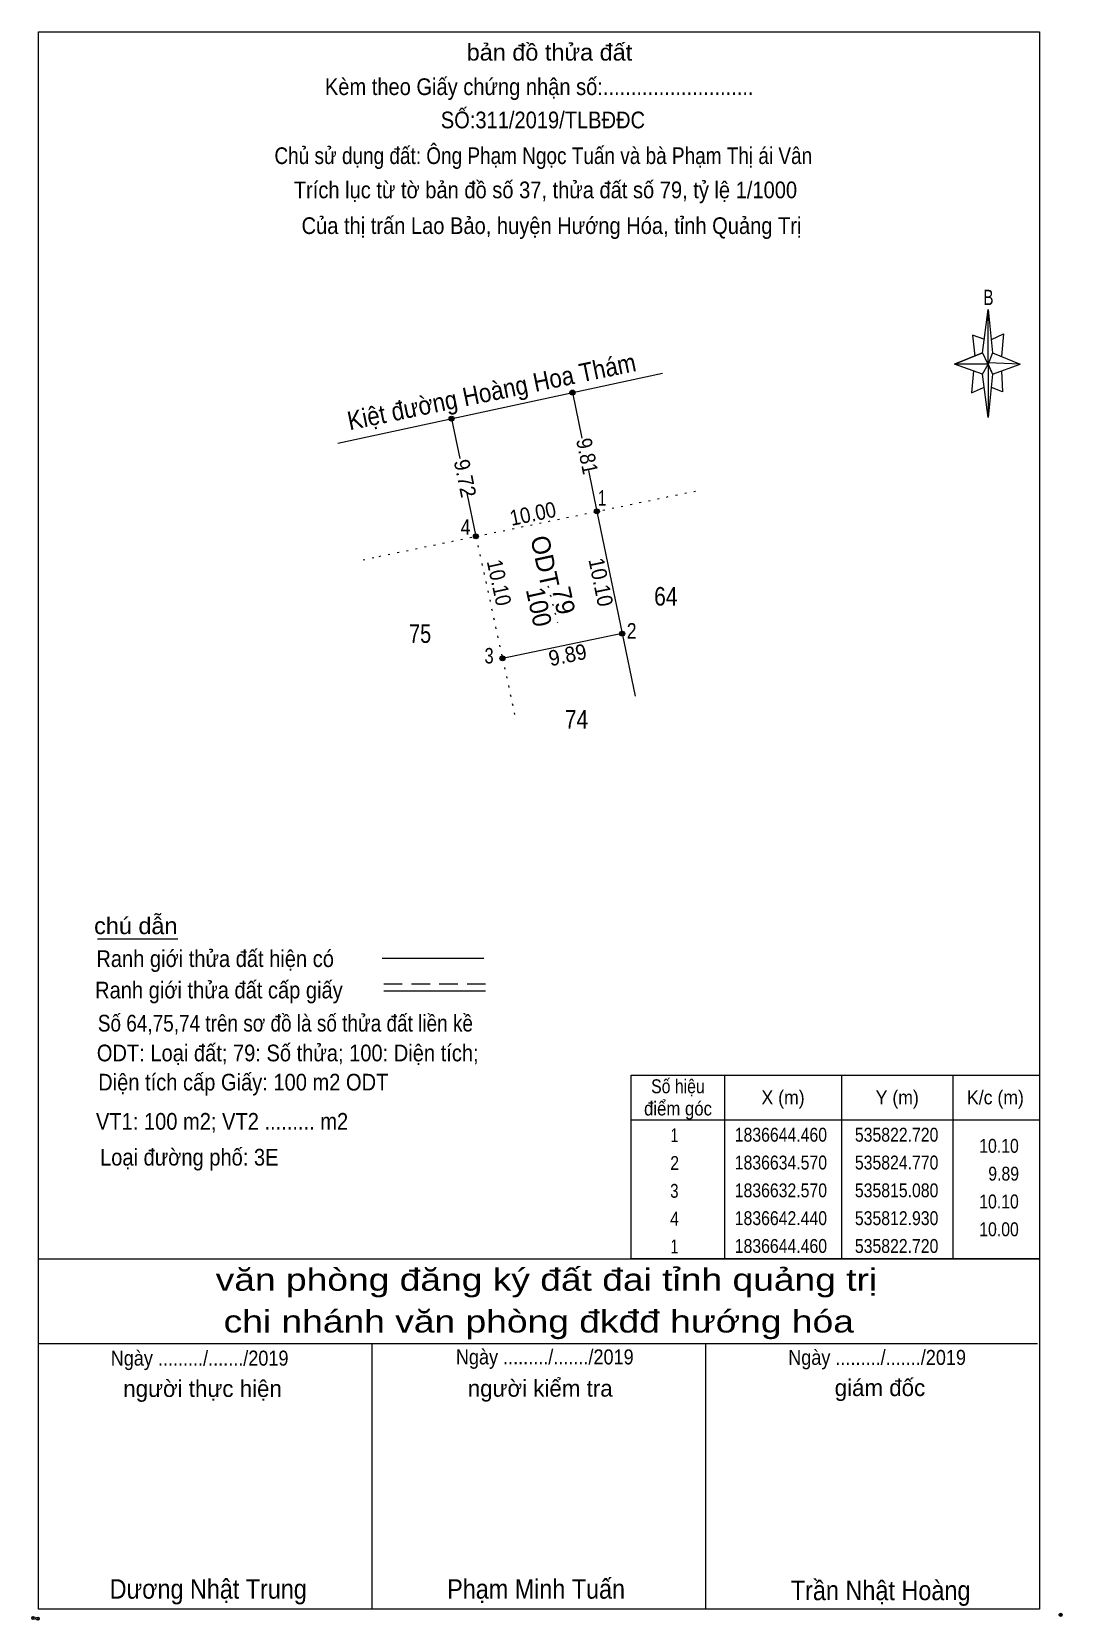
# Model space of a CAD drawing. Header units: metres. Extents: x 535481 to 535898, y 1836551 to 1836679.
# Drawn here: x 535481.4 to 535564.8, y 1836550.8 to 1836679.3 of the extents above.
import ezdxf
from ezdxf.enums import TextEntityAlignment as Align

# ---------------------------------------------------------------- set-up
doc = ezdxf.new("R2010")
doc.units = ezdxf.units.M
doc.header["$LTSCALE"] = 0.5
doc.header["$PDMODE"] = 32
doc.header["$PDSIZE"] = 0.25
doc.linetypes.add('DOTTED', pattern=[1.5, 0.3, -1.2])
doc.linetypes.add('MEDIUM_DASHED', pattern=[4.5, 3, -1.5])
for name, color, linetype, lineweight in [('10', 7, 'DOTTED', 13), ('17', 7, 'Continuous', 13), ('5', 7, 'Continuous', 13), ('51', 7, 'Continuous', 13), ('6', 7, 'Continuous', 13), ('63', 7, 'Continuous', 13)]:
    doc.layers.add(name, color=color, linetype=linetype, lineweight=lineweight)

msp = doc.modelspace()

# ---------------------------------------------------------------- hatches: boundary and pattern name
at = {"layer": '63'}
for points in [[(535525.34, 1836650.14, 1), (535524.94, 1836650.14, 1)], [(535515.56, 1836648.03, 1), (535515.16, 1836648.03, 1)], [(535527.32, 1836640.53, 1), (535526.92, 1836640.53, 1)], [(535517.53, 1836638.51, 1), (535517.13, 1836638.51, 1)], [(535529.37, 1836630.64, 1), (535528.97, 1836630.64, 1)], [(535519.68, 1836628.64, 1), (535519.28, 1836628.64, 1)]]:
    msp.add_hatch(color=256, dxfattribs=at).paths.add_polyline_path(points)

# ---------------------------------------------------------------- linework, layer by layer
at = {"layer": '10'}
for p, q in [((535517.33, 1836638.51), (535535.42, 1836642.24)), ((535509.5, 1836636.89), (535517.33, 1836638.51)), ((535517.33, 1836638.51), (535519.48, 1836628.64)), ((535508.2, 1836636.62), (535509.5, 1836636.89)), ((535523.16, 1836634.51), (535523.93, 1836631.55)), ((535519.48, 1836628.64), (535520.53, 1836623.81))]:
    msp.add_line(p, q, dxfattribs=at)
at = {"layer": '10', "linetype": 'Continuous'}
for p, q in [((535527.12, 1836640.53), (535529.17, 1836630.64)), ((535529.17, 1836630.64), (535530.22, 1836625.58))]:
    msp.add_line(p, q, dxfattribs=at)
at = {"layer": '17'}
msp.add_line((535486.71, 1836605.95), (535493.22, 1836605.95), dxfattribs=at)
at = {"layer": '5'}
for p, q in [((535558.32, 1836653.35), (535558.77, 1836656.86)), ((535559.13, 1836653.35), (535561.38, 1836652.45)), ((535558.32, 1836651.64), (535556.07, 1836652.45)), ((535559.13, 1836651.64), (535558.77, 1836648.13)), ((535559.85, 1836651.91), (535559.94, 1836650.2)), ((535559.94, 1836650.2), (535559.04, 1836650.56)), ((535481.94, 1836580.06), (535562.94, 1836580.06)), ((535481.94, 1836573.22), (535562.76, 1836573.22)), ((535481.94, 1836573.22), (535562.76, 1836573.22)), ((535481.94, 1836573.22), (535562.76, 1836573.22)), ((535508.94, 1836551.71), (535508.94, 1836573.22)), ((535535.94, 1836551.71), (535535.94, 1836573.22))]:
    msp.add_line(p, q, dxfattribs=at)
for points in [[(535481.94, 1836679.33), (535562.94, 1836679.33), (535562.94, 1836551.71), (535481.94, 1836551.71)], [(535558.77, 1836656.86), (535559.13, 1836653.35), (535558.77, 1836652.45)], [(535558.77, 1836652.45), (535556.07, 1836652.45), (535558.32, 1836653.35), (535559.13, 1836651.64), (535561.38, 1836652.45), (535558.77, 1836652.54)], [(535558.77, 1836652.45), (535558.77, 1836648.13), (535558.32, 1836651.64)]]:
    msp.add_lwpolyline(points, close=True, dxfattribs=at)
for points in [[(535558.5, 1836654.43), (535557.51, 1836654.79), (535557.69, 1836653.08)], [(535559.04, 1836654.43), (535560.03, 1836654.88), (535559.85, 1836653.08)], [(535558.77, 1836652.45), (535558.32, 1836653.35), (535556.07, 1836652.45)], [(535557.6, 1836651.91), (535557.42, 1836650.11), (535558.41, 1836650.56)], [(535558.77, 1836652.45), (535559.13, 1836651.64), (535561.38, 1836652.45)], [(535562.94, 1836551.71), (535481.94, 1836551.71), (535481.94, 1836573.22)]]:
    msp.add_lwpolyline(points, dxfattribs=at)
for p in [(535481.52, 1836551.01), (535481.88, 1836550.95)]:
    msp.add_point(p, dxfattribs=at)
at = {"layer": '51'}
msp.add_line((535529.17, 1836630.64), (535519.48, 1836628.64), dxfattribs=at)
at = {"layer": '6'}
for p, q in [((535509.75, 1836604.39), (535517.97, 1836604.39)), ((535509.87, 1836601.75), (535518.1, 1836601.75))]:
    msp.add_line(p, q, dxfattribs=at)
at = {"layer": '6', "linetype": 'MEDIUM_DASHED'}
msp.add_line((535509.87, 1836602.31), (535518.15, 1836602.31), dxfattribs=at)
at = {"layer": '6'}
msp.add_point((535564.65, 1836551.26), dxfattribs=at)
at = {"layer": '63'}
for p, q in [((535506.16, 1836646.04), (535532.44, 1836651.71)), ((535525.14, 1836650.14), (535525.9, 1836646.44)), ((535515.36, 1836648.03), (535516.02, 1836644.81)), ((535526.44, 1836643.83), (535527.12, 1836640.53)), ((535516.61, 1836642), (535517.33, 1836638.51)), ((535537.46, 1836594.91), (535537.46, 1836580.06)), ((535546.92, 1836594.91), (535546.92, 1836580.06)), ((535555.92, 1836594.91), (535555.92, 1836580.06)), ((535529.9, 1836591.31), (535562.94, 1836591.31))]:
    msp.add_line(p, q, dxfattribs=at)
msp.add_lwpolyline([(535529.9, 1836594.91), (535562.94, 1836594.91), (535562.94, 1836580.06), (535529.9, 1836580.06)], close=True, dxfattribs=at)
for centre in [(535525.14, 1836650.14), (535515.36, 1836648.03), (535527.12, 1836640.53), (535517.33, 1836638.51), (535529.17, 1836630.64), (535519.48, 1836628.64)]:
    msp.add_circle(centre, 0.2, dxfattribs=at)

# ---------------------------------------------------------------- texts
at = {"layer": '10'}
for s, p in [('ODT', (535522.184, 1836636.3191)), ('79', (535523.7036, 1836633.1541))]:
    msp.add_text(s, height=1.5, rotation=282.25, dxfattribs=at).set_placement(p, align=Align.CENTER)
at = {"layer": '10', "width": 0.95}
msp.add_text('100', height=1.5, rotation=282.25, dxfattribs=at).set_placement((535521.7011, 1836632.6391), align=Align.CENTER)
at = {"layer": '5'}
for s, height, width, p in [('bản đồ thửa đất', 1.35, 1.05, (535523.285, 1836677)), ('Kèm theo Giấy chứng nhận số:...........................', 1.35, 0.9, (535522.455, 1836674.21)), ('SỐ:311/2019/TLBĐĐC', 1.35, 0.9, (535522.755, 1836671.52)), ('Chủ sử dụng đất: Ông Phạm Ngọc Tuấn và bà Phạm Thị ái Vân', 1.35, 0.85, (535522.785, 1836668.63)), ('Trích lục từ tờ bản đồ số 37, thửa đất số 79, tỷ lệ 1/1000 ', 1.35, 0.9, (535523.185, 1836665.86)), ('Của thị trấn Lao Bảo, huyện Hướng Hóa, tỉnh Quảng Trị', 1.35, 0.9, (535523.45, 1836662.97)), ('B', 1.24, 0.75, (535558.8, 1836657.22)), ('văn phòng đăng ký đất đai tỉnh quảng trị', 1.8, 1.25, (535523.04, 1836577.48)), ('chi nhánh văn phòng đkđđ hướng hóa', 1.8, 1.25, (535522.42, 1836574.1)), ('Ngày ........./......./2019', 1.215, 0.9, (535494.975, 1836571.42)), ('Ngày ........./......./2019', 1.215, 0.9, (535522.905, 1836571.52)), ('Ngày ........./......./2019', 1.215, 0.9, (535549.795, 1836571.48)), ('Dương Nhật Trung', 1.57, 0.9, (535495.675, 1836552.57)), ('Phạm Minh Tuấn', 1.57, 0.9, (535522.205, 1836552.57)), ('Trần Nhật Hoàng', 1.575, 0.9, (535550.08, 1836552.45))]:
    msp.add_text(s, height=height, dxfattribs=dict(at, width=width)).set_placement(p, align=Align.CENTER)
for s, p in [('người thực hiện', (535495.215, 1836568.89)), ('người kiểm tra', (535522.535, 1836568.91)), ('giám đốc', (535550.025, 1836568.96))]:
    msp.add_text(s, height=1.35, dxfattribs=at).set_placement(p, align=Align.CENTER)
at = {"layer": '51'}
for s, rotation, width, p in [('9.81', 281.642, 0.9, (535525.7254, 1836644.8761)), ('9.72', 281.691, 0.95, (535515.849, 1836643.0766))]:
    msp.add_text(s, height=1.25, rotation=rotation, dxfattribs=dict(at, width=width)).set_placement(p, align=Align.CENTER)
at = {"layer": '6'}
for s, width, p in [('chú dẫn', 1.05, (535486.44, 1836606.33)), ('Ranh giới thửa đất hiện có ', 0.9, (535486.62, 1836603.67)), ('Ranh giới thửa đất cấp giấy', 0.9, (535486.52, 1836601.13)), ('Số 64,75,74 trên sơ đồ là số thửa đất liền kề', 0.85, (535486.74, 1836598.45)), ('ODT: Loại đất; 79: Số thửa; 100: Diện tích;', 0.9, (535486.66, 1836596.04)), ('Diện tích cấp Giấy: 100 m2 ODT', 0.9, (535486.77, 1836593.68)), ('VT1: 100 m2; VT2 ......... m2', 0.9, (535486.59, 1836590.51)), ('Loại đường phố: 3E', 0.9, (535486.92, 1836587.61))]:
    msp.add_text(s, height=1.35, dxfattribs=dict(at, width=width)).set_placement(p)
at = {"layer": '63'}
for s, height, rotation, width, p in [('Kiệt đường Hoàng Hoa Thám', 1.5, 11.678, 0.9, (535518.7532, 1836649.4917)), ('10.00', 1.25, 11.658, 0.9, (535522.0637, 1836639.7328)), ('10.10', 1.25, 282.289, 0.9, (535518.6043, 1836634.638)), ('10.10', 1.25, 281.71, 0.95, (535526.8355, 1836634.6819)), ('9.89', 1.25, 11.662, 0.95, (535524.8787, 1836628.3073))]:
    msp.add_text(s, height=height, rotation=rotation, dxfattribs=dict(at, width=width)).set_placement(p, align=Align.CENTER)
for s, height, width, p in [(' 1', 1.25, 0.75, (535527.9, 1836641)), (' 4', 1.25, 0.85, (535516.89, 1836638.64)), (' 2', 1.25, 0.85, (535530.33, 1836630.24)), (' 3', 1.25, 0.8, (535518.77, 1836628.23)), ('10.10', 1.125, 0.85, (535561.26, 1836588.64)), ('9.89', 1.125, 0.85, (535561.28, 1836586.39)), ('10.10', 1.125, 0.85, (535561.26, 1836584.14)), ('10.00', 1.125, 0.85, (535561.26, 1836581.89))]:
    msp.add_text(s, height=height, dxfattribs=dict(at, width=width)).set_placement(p, align=Align.RIGHT)
for s, height, width, p in [('64', 1.5, 0.85, (535532.7, 1836632.91)), ('75', 1.5, 0.8, (535512.82, 1836629.89)), ('74', 1.5, 0.85, (535525.47, 1836622.95)), ('Số hiệu', 1.125, 0.85, (535533.68, 1836593.46)), ('X (m)', 1.125, 0.95, (535542.185, 1836592.56)), ('Y (m)', 1.125, 0.95, (535551.425, 1836592.56)), ('K/c (m)', 1.125, 0.95, (535559.37, 1836592.56)), ('điểm góc', 1.125, 0.9, (535533.685, 1836591.66)), (' 1', 1.125, 0.75, (535533.235, 1836589.5)), ('1836644.460', 1.125, 0.85, (535542.01, 1836589.54)), ('535822.720', 1.125, 0.85, (535551.375, 1836589.54)), (' 2', 1.125, 0.85, (535533.235, 1836587.25)), ('1836634.570', 1.125, 0.85, (535542.01, 1836587.29)), ('535824.770', 1.125, 0.85, (535551.375, 1836587.29)), (' 3', 1.125, 0.8, (535533.225, 1836585)), ('1836632.570', 1.125, 0.85, (535542.01, 1836585.04)), ('535815.080', 1.125, 0.85, (535551.375, 1836585.04)), (' 4', 1.125, 0.85, (535533.225, 1836582.75)), ('1836642.440', 1.125, 0.85, (535542.01, 1836582.79)), ('535812.930', 1.125, 0.85, (535551.375, 1836582.79)), (' 1', 1.125, 0.75, (535533.235, 1836580.5)), ('1836644.460', 1.125, 0.85, (535542.01, 1836580.54)), ('535822.720', 1.125, 0.85, (535551.375, 1836580.54))]:
    msp.add_text(s, height=height, dxfattribs=dict(at, width=width)).set_placement(p, align=Align.CENTER)

doc.saveas('drawing.dxf')
